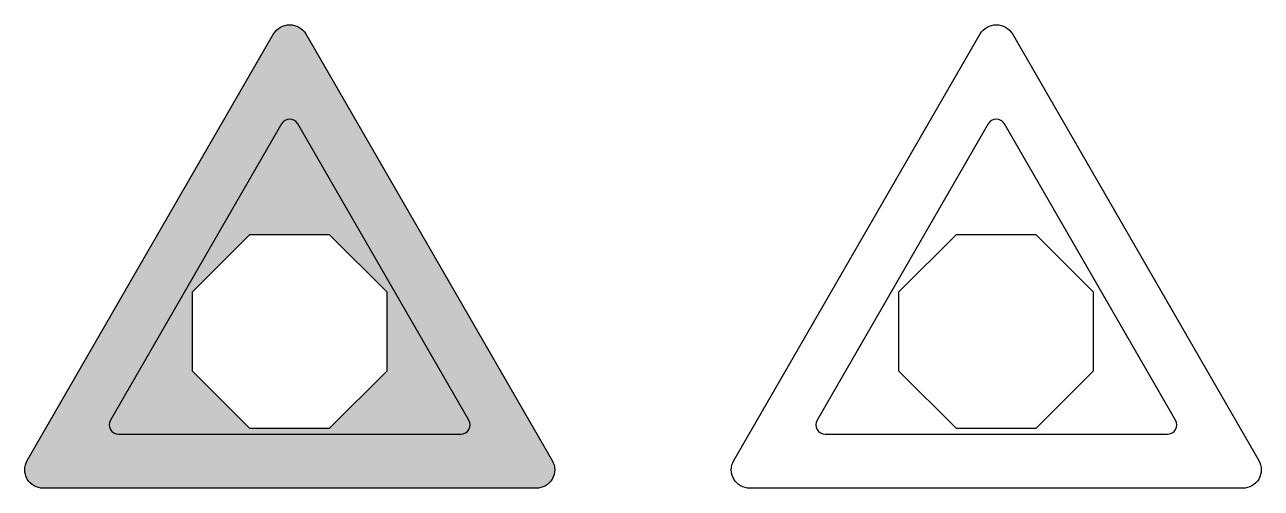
# Model space of a CAD drawing. Extents: x 471 to 1871, y 3 to 528.
import ezdxf

# ---------------------------------------------------------------- set-up
doc = ezdxf.new("R2010")
doc.units = 0
doc.header["$MEASUREMENT"] = 0

msp = doc.modelspace()

# ---------------------------------------------------------------- hatches: boundary and pattern name
h = msp.add_hatch(color=1)
edge = h.paths.add_edge_path()
edge.add_line((789.1066213062647, 517.441), (1068.101621306265, 34.2072))
edge.add_arc((1049.889172360123, 23.71171215398159), 21.02019414139062, -89.93880978908561, 29.954029215541198, ccw=False)
edge.add_line((1049.911621306265, 2.69153), (491.9146213062647, 2.69348))
edge.add_arc((491.9335191648186, 23.71506312057474), 21.02159161491563, 150.0527299475165, 269.9484925926331, ccw=False)
edge.add_line((473.7186213062646, 34.2091), (752.7146213062647, 517.441))
edge.add_arc((770.9106213062647, 506.914073385161), 21.02166977083901, 30.050656878707116, 149.9493431212929, ccw=False)
edge = h.paths.add_edge_path(flags=16)
edge.add_arc((964.6822808956675, 74.68773525814727), 10.60513937140236, 270.0504629082739, 389.9457096199597)
edge.add_line((973.8716213062648, 79.9816), (780.0926213062648, 415.6130000000001))
edge.add_arc((770.9126213062648, 410.3011961794327), 10.60601998056742, 30.05487035694175, 149.9451296430582)
edge.add_line((761.7326213062647, 415.6130000000001), (567.9566213062649, 79.98109999999997))
edge.add_arc((577.145639805262, 74.68711549146765), 10.60492022372126, 150.0528615176316, 269.9458725023022)
edge.add_line((577.1356213062645, 64.0822), (964.6916213062648, 64.0826))
h = msp.add_hatch(color=7)
h.paths.add_polyline_path([(780.0926213062648, 415.6130000000001, 0.576712), (761.7326213062647, 415.6130000000001), (567.9566213062649, 79.9811, 0.5767280000000001), (577.1356213062645, 64.0822), (964.6916213062648, 64.0826, 0.576741), (973.8716213062648, 79.9816)])
h.paths.add_polyline_path([(880.7216213062648, 225.2999999999998), (880.7216213062646, 135.3), (815.7206213062647, 70.3003), (725.7206213062645, 70.3003), (660.7206213062645, 135.3000000000001), (660.7206213062645, 225.2999999999999), (725.7206213062645, 290.3), (815.7206213062647, 290.3)], flags=16)

# ---------------------------------------------------------------- linework, layer by layer
at = {"color": 1}
msp.add_lwpolyline([(789.1066213062647, 517.441), (1068.101621306265, 34.2072, -0.576727), (1049.911621306265, 2.69153), (491.9146213062647, 2.69348, -0.5767439999999999), (473.7186213062646, 34.2091), (752.7146213062647, 517.441, -0.576761)], format="xyb", close=True, dxfattribs=at)
for points in [[(1589.106621306265, 517.441), (1868.101621306265, 34.2072, -0.576727), (1849.911621306265, 2.69153), (1291.914621306265, 2.69348, -0.5767439999999999), (1273.718621306265, 34.2091), (1552.714621306265, 517.441, -0.576761)], [(964.6916213062648, 64.0826, 0.576741), (973.8716213062648, 79.9816), (780.0926213062648, 415.6130000000001, 0.576712), (761.7326213062647, 415.6130000000001), (567.9566213062649, 79.9811, 0.576728), (577.1356213062645, 64.0822)], [(1764.691621306265, 64.0826, 0.576741), (1773.871621306265, 79.9816), (1580.092621306265, 415.6130000000001, 0.576712), (1561.732621306265, 415.6130000000001), (1367.956621306265, 79.9811, 0.576728), (1377.135621306265, 64.0822)]]:
    msp.add_lwpolyline(points, format="xyb", close=True)
for points in [[(725.7206213062645, 290.3), (815.7206213062645, 290.3), (880.7216213062648, 225.3), (880.7216213062648, 135.3), (815.7206213062645, 70.3003), (725.7206213062645, 70.3003), (660.7206213062645, 135.3), (660.7206213062645, 225.3)], [(1525.720621306265, 290.3), (1615.720621306265, 290.3), (1680.721621306265, 225.3), (1680.721621306265, 135.3), (1615.720621306265, 70.3003), (1525.720621306265, 70.3003), (1460.720621306265, 135.3), (1460.720621306265, 225.3)]]:
    msp.add_lwpolyline(points, close=True)

doc.saveas('drawing.dxf')
